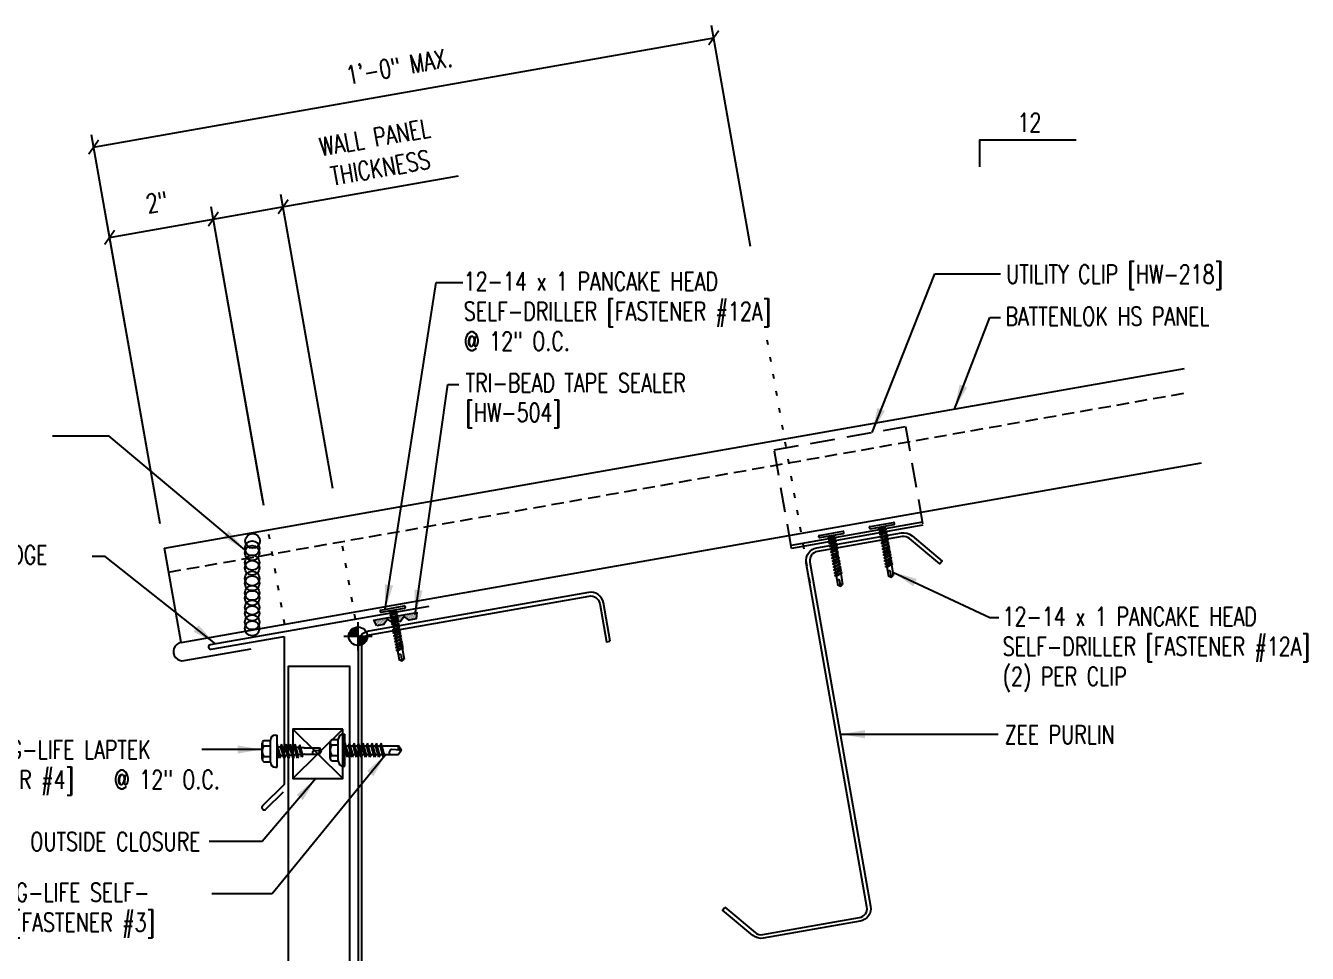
# Model space of a CAD drawing. Header units: inches. Extents: x -1 to 43.5, y 6.7 to 42.1.
# Drawn here: x 17.52 to 43.48, y 18.27 to 37.07 of the extents above; entities that cross this region are included whole.
import ezdxf
from ezdxf.enums import TextEntityAlignment as Align

# ---------------------------------------------------------------- set-up
doc = ezdxf.new("R2010")
doc.units = ezdxf.units.IN
doc.header["$MEASUREMENT"] = 0
for name, pattern in [('DOT', [0.25, 0, -0.25]), ('HIDDEN', [0.375, 0.25, -0.125]), ('HIDDEN2', [0.1875, 0.125, -0.0625])]:
    doc.linetypes.add(name, pattern=pattern)
for name, color, linetype in [('clip', 5, 'Continuous'), ('CLOSURE', 3, 'Continuous'), ('DIM', 2, 'Continuous'), ('FASTENER', 9, 'Continuous'), ('MARK', 1, 'Continuous'), ('PANEL', 11, 'Continuous'), ('SECTION', 11, 'Continuous'), ('STLA', 10, 'Continuous'), ('TAPE', 8, 'Continuous'), ('TEXT', 2, 'Continuous'), ('TRIM', 6, 'Continuous')]:
    doc.layers.add(name, color=color, linetype=linetype)
doc.styles.add('TEXT', font='SIMPLEX', dxfattribs={"width": 0.75, "height": 6})
doc.styles.add('TEXT1', font='ROMANS.shx', dxfattribs={"width": 0.75, "height": 0.375})
doc.dimstyles.new('DETAIL$7', dxfattribs={"dimscale": 4, "dimtxt": 6, "dimasz": 0.125, "dimexe": 0.0625, "dimexo": 0.125, "dimgap": 0.0625, "dimtad": 1, "dimdec": 5, "dimzin": 3, "dimdsep": 46, "dimlunit": 4, "dimtxsty": 'TEXT', "dimblk": 'ARCHTICK', "dimcen": 0.0625, "dimclrd": 7, "dimclre": 7, "dimclrt": 2, "dimadec": 0, "dimazin": 0, "dimtfac": 0.666667, "dimtdec": 5, "dimtmove": 0, "dimatfit": 3, "dimfxl": 0, "dimfrac": 2, "dimtolj": 1, "dimtzin": 3, "dimarcsym": 0})

# ---------------------------------------------------------------- blocks, each defined once
blk = doc.blocks.new('*X4')
at = {"color": 0}
for p, q in [((-0.434, 0.135), (-0.434, 0.135)), ((-0.434, 0.123), (-0.434, 0.123)), ((-0.422, 0.141), (-0.422, 0.141)), ((-0.422, 0.129), (-0.422, 0.129)), ((-0.422, 0.117), (-0.422, 0.117)), ((-0.422, 0.105), (-0.422, 0.105)), ((-0.422, 0.094), (-0.422, 0.094)), ((-0.422, 0.082), (-0.422, 0.082)), ((-0.41, 0.135), (-0.41, 0.135)), ((-0.41, 0.123), (-0.41, 0.123)), ((-0.41, 0.111), (-0.41, 0.111)), ((-0.41, 0.1), (-0.41, 0.1)), ((-0.41, 0.088), (-0.41, 0.088)), ((-0.41, 0.076), (-0.41, 0.076)), ((-0.41, 0.064), (-0.41, 0.064)), ((-0.41, 0.053), (-0.41, 0.053)), ((-0.41, 0.041), (-0.41, 0.041)), ((-0.398, 0.141), (-0.398, 0.141)), ((-0.398, 0.129), (-0.398, 0.129)), ((-0.398, 0.117), (-0.398, 0.117)), ((-0.398, 0.105), (-0.398, 0.105)), ((-0.398, 0.094), (-0.398, 0.094)), ((-0.398, 0.082), (-0.398, 0.082)), ((-0.398, 0.07), (-0.398, 0.07)), ((-0.398, 0.059), (-0.398, 0.059)), ((-0.398, 0.047), (-0.398, 0.047)), ((-0.398, 0.035), (-0.398, 0.035)), ((-0.398, 0.023), (-0.398, 0.023)), ((-0.387, 0.135), (-0.387, 0.135)), ((-0.387, 0.123), (-0.387, 0.123)), ((-0.387, 0.111), (-0.387, 0.111)), ((-0.387, 0.1), (-0.387, 0.1)), ((-0.387, 0.088), (-0.387, 0.088)), ((-0.387, 0.076), (-0.387, 0.076)), ((-0.387, 0.064), (-0.387, 0.064)), ((-0.387, 0.053), (-0.387, 0.053)), ((-0.387, 0.041), (-0.387, 0.041)), ((-0.387, 0.029), (-0.387, 0.029)), ((-0.375, 0.141), (-0.375, 0.141)), ((-0.375, 0.129), (-0.375, 0.129)), ((-0.375, 0.117), (-0.375, 0.117)), ((-0.375, 0.105), (-0.375, 0.105)), ((-0.375, 0.094), (-0.375, 0.094)), ((-0.375, 0.082), (-0.375, 0.082)), ((-0.375, 0.07), (-0.375, 0.07)), ((-0.375, 0.059), (-0.375, 0.059)), ((-0.375, 0.047), (-0.375, 0.047)), ((-0.375, 0.035), (-0.375, 0.035)), ((-0.375, 0.023), (-0.375, 0.023)), ((-0.363, 0.135), (-0.363, 0.135)), ((-0.363, 0.123), (-0.363, 0.123)), ((-0.363, 0.111), (-0.363, 0.111)), ((-0.363, 0.1), (-0.363, 0.1)), ((-0.363, 0.088), (-0.363, 0.088)), ((-0.363, 0.076), (-0.363, 0.076)), ((-0.363, 0.064), (-0.363, 0.064)), ((-0.363, 0.053), (-0.363, 0.053)), ((-0.363, 0.041), (-0.363, 0.041)), ((-0.363, 0.029), (-0.363, 0.029)), ((-0.352, 0.141), (-0.352, 0.141)), ((-0.352, 0.129), (-0.352, 0.129)), ((-0.352, 0.117), (-0.352, 0.117)), ((-0.352, 0.105), (-0.352, 0.105)), ((-0.352, 0.094), (-0.352, 0.094)), ((-0.352, 0.082), (-0.352, 0.082)), ((-0.352, 0.07), (-0.352, 0.07)), ((-0.352, 0.059), (-0.352, 0.059)), ((-0.352, 0.047), (-0.352, 0.047)), ((-0.352, 0.035), (-0.352, 0.035)), ((-0.352, 0.023), (-0.352, 0.023)), ((-0.34, 0.135), (-0.34, 0.135)), ((-0.34, 0.123), (-0.34, 0.123)), ((-0.34, 0.111), (-0.34, 0.111)), ((-0.34, 0.1), (-0.34, 0.1)), ((-0.34, 0.088), (-0.34, 0.088)), ((-0.34, 0.076), (-0.34, 0.076)), ((-0.34, 0.064), (-0.34, 0.064)), ((-0.34, 0.053), (-0.34, 0.053)), ((-0.34, 0.041), (-0.34, 0.041)), ((-0.34, 0.029), (-0.34, 0.029)), ((-0.328, 0.141), (-0.328, 0.141)), ((-0.328, 0.129), (-0.328, 0.129)), ((-0.328, 0.117), (-0.328, 0.117)), ((-0.328, 0.105), (-0.328, 0.105)), ((-0.328, 0.094), (-0.328, 0.094)), ((-0.328, 0.082), (-0.328, 0.082)), ((-0.328, 0.07), (-0.328, 0.07)), ((-0.328, 0.059), (-0.328, 0.059)), ((-0.328, 0.047), (-0.328, 0.047)), ((-0.328, 0.035), (-0.328, 0.035)), ((-0.328, 0.023), (-0.328, 0.023)), ((-0.316, 0.135), (-0.316, 0.135)), ((-0.316, 0.123), (-0.316, 0.123)), ((-0.316, 0.111), (-0.316, 0.111)), ((-0.316, 0.1), (-0.316, 0.1)), ((-0.316, 0.088), (-0.316, 0.088)), ((-0.316, 0.076), (-0.316, 0.076)), ((-0.316, 0.064), (-0.316, 0.064)), ((-0.316, 0.053), (-0.316, 0.053)), ((-0.316, 0.041), (-0.316, 0.041)), ((-0.316, 0.029), (-0.316, 0.029)), ((-0.305, 0.141), (-0.305, 0.141)), ((-0.305, 0.129), (-0.305, 0.129)), ((-0.305, 0.117), (-0.305, 0.117)), ((-0.305, 0.105), (-0.305, 0.105)), ((-0.305, 0.094), (-0.305, 0.094)), ((-0.305, 0.082), (-0.305, 0.082)), ((-0.305, 0.07), (-0.305, 0.07)), ((-0.305, 0.059), (-0.305, 0.059)), ((-0.305, 0.047), (-0.305, 0.047)), ((-0.305, 0.035), (-0.305, 0.035)), ((-0.305, 0.023), (-0.305, 0.023)), ((-0.293, 0.135), (-0.293, 0.135)), ((-0.293, 0.123), (-0.293, 0.123)), ((-0.293, 0.111), (-0.293, 0.111)), ((-0.293, 0.1), (-0.293, 0.1)), ((-0.293, 0.088), (-0.293, 0.088)), ((-0.293, 0.076), (-0.293, 0.076)), ((-0.293, 0.064), (-0.293, 0.064)), ((-0.293, 0.053), (-0.293, 0.053)), ((-0.293, 0.041), (-0.293, 0.041)), ((-0.293, 0.029), (-0.293, 0.029)), ((-0.281, 0.141), (-0.281, 0.141)), ((-0.281, 0.129), (-0.281, 0.129)), ((-0.281, 0.117), (-0.281, 0.117)), ((-0.281, 0.105), (-0.281, 0.105)), ((-0.281, 0.094), (-0.281, 0.094)), ((-0.281, 0.082), (-0.281, 0.082)), ((-0.281, 0.07), (-0.281, 0.07)), ((-0.281, 0.059), (-0.281, 0.059)), ((-0.281, 0.047), (-0.281, 0.047)), ((-0.281, 0.035), (-0.281, 0.035)), ((-0.281, 0.023), (-0.281, 0.023)), ((-0.27, 0.135), (-0.27, 0.135)), ((-0.27, 0.123), (-0.27, 0.123)), ((-0.27, 0.111), (-0.27, 0.111)), ((-0.27, 0.1), (-0.27, 0.1)), ((-0.27, 0.088), (-0.27, 0.088)), ((-0.27, 0.076), (-0.27, 0.076)), ((-0.27, 0.064), (-0.27, 0.064)), ((-0.27, 0.053), (-0.27, 0.053)), ((-0.27, 0.041), (-0.27, 0.041)), ((-0.27, 0.029), (-0.27, 0.029)), ((-0.258, 0.141), (-0.258, 0.141)), ((-0.258, 0.129), (-0.258, 0.129)), ((-0.258, 0.117), (-0.258, 0.117)), ((-0.258, 0.105), (-0.258, 0.105)), ((-0.258, 0.094), (-0.258, 0.094)), ((-0.258, 0.082), (-0.258, 0.082)), ((-0.258, 0.07), (-0.258, 0.07)), ((-0.258, 0.059), (-0.258, 0.059)), ((-0.258, 0.047), (-0.258, 0.047)), ((-0.258, 0.035), (-0.258, 0.035)), ((-0.258, 0.023), (-0.258, 0.023)), ((-0.246, 0.135), (-0.246, 0.135)), ((-0.246, 0.123), (-0.246, 0.123)), ((-0.246, 0.111), (-0.246, 0.111)), ((-0.246, 0.1), (-0.246, 0.1)), ((-0.246, 0.088), (-0.246, 0.088)), ((-0.246, 0.076), (-0.246, 0.076)), ((-0.246, 0.064), (-0.246, 0.064)), ((-0.246, 0.053), (-0.246, 0.053)), ((-0.246, 0.041), (-0.246, 0.041)), ((-0.234, 0.141), (-0.234, 0.141)), ((-0.234, 0.129), (-0.234, 0.129)), ((-0.234, 0.117), (-0.234, 0.117)), ((-0.234, 0.105), (-0.234, 0.105)), ((-0.234, 0.094), (-0.234, 0.094)), ((-0.234, 0.082), (-0.234, 0.082)), ((-0.234, 0.07), (-0.234, 0.07)), ((-0.234, 0.059), (-0.234, 0.059)), ((-0.234, 0.047), (-0.234, 0.047)), ((-0.223, 0.135), (-0.223, 0.135)), ((-0.223, 0.123), (-0.223, 0.123)), ((-0.223, 0.111), (-0.223, 0.111)), ((-0.223, 0.1), (-0.223, 0.1)), ((-0.223, 0.088), (-0.223, 0.088)), ((-0.223, 0.076), (-0.223, 0.076)), ((-0.223, 0.064), (-0.223, 0.064)), ((-0.211, 0.141), (-0.211, 0.141)), ((-0.211, 0.129), (-0.211, 0.129)), ((-0.211, 0.117), (-0.211, 0.117)), ((-0.211, 0.105), (-0.211, 0.105)), ((-0.211, 0.094), (-0.211, 0.094)), ((-0.211, 0.082), (-0.211, 0.082)), ((-0.211, 0.07), (-0.211, 0.07)), ((-0.199, 0.135), (-0.199, 0.135)), ((-0.199, 0.123), (-0.199, 0.123)), ((-0.199, 0.111), (-0.199, 0.111)), ((-0.199, 0.1), (-0.199, 0.1)), ((-0.199, 0.088), (-0.199, 0.088)), ((-0.188, 0.141), (-0.188, 0.141)), ((-0.188, 0.129), (-0.188, 0.129)), ((-0.188, 0.117), (-0.188, 0.117)), ((-0.188, 0.105), (-0.188, 0.105)), ((-0.188, 0.094), (-0.188, 0.094)), ((-0.176, 0.135), (-0.176, 0.135)), ((-0.176, 0.123), (-0.176, 0.123)), ((-0.176, 0.111), (-0.176, 0.111)), ((-0.164, 0.141), (-0.164, 0.141)), ((-0.164, 0.129), (-0.164, 0.129)), ((-0.164, 0.117), (-0.164, 0.117)), ((-0.164, 0.105), (-0.164, 0.105)), ((-0.152, 0.135), (-0.152, 0.135)), ((-0.152, 0.123), (-0.152, 0.123)), ((-0.152, 0.111), (-0.152, 0.111)), ((-0.152, 0.1), (-0.152, 0.1)), ((-0.141, 0.141), (-0.141, 0.141)), ((-0.141, 0.129), (-0.141, 0.129)), ((-0.141, 0.117), (-0.141, 0.117)), ((-0.141, 0.105), (-0.141, 0.105)), ((-0.141, 0.094), (-0.141, 0.094)), ((-0.141, 0.082), (-0.141, 0.082)), ((-0.129, 0.135), (-0.129, 0.135)), ((-0.129, 0.123), (-0.129, 0.123)), ((-0.129, 0.111), (-0.129, 0.111)), ((-0.129, 0.1), (-0.129, 0.1)), ((-0.129, 0.088), (-0.129, 0.088)), ((-0.129, 0.076), (-0.129, 0.076)), ((-0.117, 0.141), (-0.117, 0.141)), ((-0.117, 0.129), (-0.117, 0.129)), ((-0.117, 0.117), (-0.117, 0.117)), ((-0.117, 0.105), (-0.117, 0.105)), ((-0.117, 0.094), (-0.117, 0.094)), ((-0.117, 0.082), (-0.117, 0.082)), ((-0.117, 0.07), (-0.117, 0.07)), ((-0.117, 0.059), (-0.117, 0.059)), ((-0.105, 0.135), (-0.105, 0.135)), ((-0.105, 0.123), (-0.105, 0.123)), ((-0.105, 0.111), (-0.105, 0.111)), ((-0.105, 0.1), (-0.105, 0.1)), ((-0.105, 0.088), (-0.105, 0.088)), ((-0.105, 0.076), (-0.105, 0.076)), ((-0.105, 0.064), (-0.105, 0.064)), ((-0.105, 0.053), (-0.105, 0.053)), ((-0.094, 0.141), (-0.094, 0.141)), ((-0.094, 0.129), (-0.094, 0.129)), ((-0.094, 0.117), (-0.094, 0.117)), ((-0.094, 0.105), (-0.094, 0.105)), ((-0.094, 0.094), (-0.094, 0.094)), ((-0.094, 0.082), (-0.094, 0.082)), ((-0.094, 0.07), (-0.094, 0.07)), ((-0.094, 0.059), (-0.094, 0.059)), ((-0.094, 0.047), (-0.094, 0.047)), ((-0.094, 0.035), (-0.094, 0.035)), ((-0.082, 0.135), (-0.082, 0.135)), ((-0.082, 0.123), (-0.082, 0.123)), ((-0.082, 0.111), (-0.082, 0.111)), ((-0.082, 0.1), (-0.082, 0.1)), ((-0.082, 0.088), (-0.082, 0.088)), ((-0.082, 0.076), (-0.082, 0.076)), ((-0.082, 0.064), (-0.082, 0.064)), ((-0.082, 0.053), (-0.082, 0.053)), ((-0.082, 0.041), (-0.082, 0.041)), ((-0.082, 0.029), (-0.082, 0.029)), ((-0.07, 0.141), (-0.07, 0.141)), ((-0.07, 0.129), (-0.07, 0.129)), ((-0.07, 0.117), (-0.07, 0.117)), ((-0.07, 0.105), (-0.07, 0.105)), ((-0.07, 0.094), (-0.07, 0.094)), ((-0.07, 0.082), (-0.07, 0.082)), ((-0.07, 0.07), (-0.07, 0.07)), ((-0.07, 0.059), (-0.07, 0.059)), ((-0.07, 0.047), (-0.07, 0.047)), ((-0.07, 0.035), (-0.07, 0.035)), ((-0.07, 0.023), (-0.07, 0.023)), ((-0.059, 0.135), (-0.059, 0.135)), ((-0.059, 0.123), (-0.059, 0.123)), ((-0.059, 0.111), (-0.059, 0.111)), ((-0.059, 0.1), (-0.059, 0.1)), ((-0.059, 0.088), (-0.059, 0.088)), ((-0.059, 0.076), (-0.059, 0.076)), ((-0.059, 0.064), (-0.059, 0.064)), ((-0.059, 0.053), (-0.059, 0.053)), ((-0.059, 0.041), (-0.059, 0.041)), ((-0.059, 0.029), (-0.059, 0.029)), ((-0.047, 0.141), (-0.047, 0.141)), ((-0.047, 0.129), (-0.047, 0.129)), ((-0.047, 0.117), (-0.047, 0.117)), ((-0.047, 0.105), (-0.047, 0.105)), ((-0.047, 0.094), (-0.047, 0.094)), ((-0.047, 0.082), (-0.047, 0.082)), ((-0.047, 0.07), (-0.047, 0.07)), ((-0.047, 0.059), (-0.047, 0.059)), ((-0.047, 0.047), (-0.047, 0.047)), ((-0.047, 0.035), (-0.047, 0.035)), ((-0.047, 0.023), (-0.047, 0.023)), ((-0.035, 0.135), (-0.035, 0.135)), ((-0.035, 0.123), (-0.035, 0.123)), ((-0.035, 0.111), (-0.035, 0.111)), ((-0.035, 0.1), (-0.035, 0.1)), ((-0.035, 0.088), (-0.035, 0.088)), ((-0.035, 0.076), (-0.035, 0.076)), ((-0.035, 0.064), (-0.035, 0.064)), ((-0.035, 0.053), (-0.035, 0.053)), ((-0.035, 0.041), (-0.035, 0.041)), ((-0.035, 0.029), (-0.035, 0.029)), ((-0.023, 0.141), (-0.023, 0.141)), ((-0.023, 0.129), (-0.023, 0.129)), ((-0.023, 0.117), (-0.023, 0.117)), ((-0.023, 0.105), (-0.023, 0.105)), ((-0.023, 0.094), (-0.023, 0.094)), ((-0.023, 0.082), (-0.023, 0.082)), ((-0.023, 0.07), (-0.023, 0.07)), ((-0.023, 0.059), (-0.023, 0.059)), ((-0.023, 0.047), (-0.023, 0.047)), ((-0.023, 0.035), (-0.023, 0.035)), ((-0.023, 0.023), (-0.023, 0.023)), ((-0.012, 0.135), (-0.012, 0.135)), ((-0.012, 0.123), (-0.012, 0.123)), ((-0.012, 0.111), (-0.012, 0.111)), ((-0.012, 0.1), (-0.012, 0.1)), ((-0.012, 0.088), (-0.012, 0.088)), ((-0.012, 0.076), (-0.012, 0.076)), ((-0.012, 0.064), (-0.012, 0.064)), ((-0.012, 0.053), (-0.012, 0.053)), ((-0.012, 0.041), (-0.012, 0.041)), ((-0.012, 0.029), (-0.012, 0.029)), ((0, 0.141), (0, 0.141)), ((0, 0.129), (0, 0.129)), ((0, 0.117), (0, 0.117)), ((0, 0.105), (0, 0.105)), ((0, 0.094), (0, 0.094)), ((0, 0.082), (0, 0.082)), ((0, 0.07), (0, 0.07)), ((0, 0.059), (0, 0.059)), ((0, 0.047), (0, 0.047)), ((0, 0.035), (0, 0.035)), ((0, 0.023), (0, 0.023)), ((0.012, 0.135), (0.012, 0.135)), ((0.012, 0.123), (0.012, 0.123)), ((0.012, 0.111), (0.012, 0.111)), ((0.012, 0.1), (0.012, 0.1)), ((0.012, 0.088), (0.012, 0.088)), ((0.012, 0.076), (0.012, 0.076)), ((0.012, 0.064), (0.012, 0.064)), ((0.012, 0.053), (0.012, 0.053)), ((0.012, 0.041), (0.012, 0.041)), ((0.012, 0.029), (0.012, 0.029)), ((0.023, 0.141), (0.023, 0.141)), ((0.023, 0.129), (0.023, 0.129)), ((0.023, 0.117), (0.023, 0.117)), ((0.023, 0.105), (0.023, 0.105)), ((0.023, 0.094), (0.023, 0.094)), ((0.023, 0.082), (0.023, 0.082)), ((0.023, 0.07), (0.023, 0.07)), ((0.023, 0.059), (0.023, 0.059)), ((0.023, 0.047), (0.023, 0.047)), ((0.023, 0.035), (0.023, 0.035)), ((0.023, 0.023), (0.023, 0.023)), ((0.035, 0.135), (0.035, 0.135)), ((0.035, 0.123), (0.035, 0.123)), ((0.035, 0.111), (0.035, 0.111)), ((0.035, 0.1), (0.035, 0.1)), ((0.035, 0.088), (0.035, 0.088)), ((0.035, 0.076), (0.035, 0.076)), ((0.035, 0.064), (0.035, 0.064)), ((0.035, 0.053), (0.035, 0.053)), ((0.035, 0.041), (0.035, 0.041)), ((0.035, 0.029), (0.035, 0.029)), ((0.047, 0.141), (0.047, 0.141)), ((0.047, 0.129), (0.047, 0.129)), ((0.047, 0.117), (0.047, 0.117)), ((0.047, 0.105), (0.047, 0.105)), ((0.047, 0.094), (0.047, 0.094)), ((0.047, 0.082), (0.047, 0.082)), ((0.047, 0.07), (0.047, 0.07)), ((0.047, 0.059), (0.047, 0.059)), ((0.047, 0.047), (0.047, 0.047)), ((0.047, 0.035), (0.047, 0.035)), ((0.047, 0.023), (0.047, 0.023)), ((0.059, 0.135), (0.059, 0.135)), ((0.059, 0.123), (0.059, 0.123)), ((0.059, 0.111), (0.059, 0.111)), ((0.059, 0.1), (0.059, 0.1)), ((0.059, 0.088), (0.059, 0.088)), ((0.059, 0.076), (0.059, 0.076)), ((0.059, 0.064), (0.059, 0.064)), ((0.059, 0.053), (0.059, 0.053)), ((0.059, 0.041), (0.059, 0.041)), ((0.059, 0.029), (0.059, 0.029)), ((0.07, 0.141), (0.07, 0.141)), ((0.07, 0.129), (0.07, 0.129)), ((0.07, 0.117), (0.07, 0.117)), ((0.07, 0.105), (0.07, 0.105)), ((0.07, 0.094), (0.07, 0.094)), ((0.07, 0.082), (0.07, 0.082)), ((0.07, 0.07), (0.07, 0.07)), ((0.07, 0.059), (0.07, 0.059)), ((0.07, 0.047), (0.07, 0.047)), ((0.07, 0.035), (0.07, 0.035)), ((0.07, 0.023), (0.07, 0.023)), ((0.082, 0.135), (0.082, 0.135)), ((0.082, 0.123), (0.082, 0.123)), ((0.082, 0.111), (0.082, 0.111)), ((0.082, 0.1), (0.082, 0.1)), ((0.082, 0.088), (0.082, 0.088)), ((0.082, 0.076), (0.082, 0.076)), ((0.082, 0.064), (0.082, 0.064)), ((0.082, 0.053), (0.082, 0.053)), ((0.082, 0.041), (0.082, 0.041)), ((0.082, 0.029), (0.082, 0.029)), ((0.094, 0.141), (0.094, 0.141)), ((0.094, 0.129), (0.094, 0.129)), ((0.094, 0.117), (0.094, 0.117)), ((0.094, 0.105), (0.094, 0.105)), ((0.094, 0.094), (0.094, 0.094)), ((0.094, 0.082), (0.094, 0.082)), ((0.094, 0.07), (0.094, 0.07)), ((0.094, 0.059), (0.094, 0.059)), ((0.094, 0.047), (0.094, 0.047)), ((0.094, 0.035), (0.094, 0.035)), ((0.105, 0.135), (0.105, 0.135)), ((0.105, 0.123), (0.105, 0.123)), ((0.105, 0.111), (0.105, 0.111)), ((0.105, 0.1), (0.105, 0.1)), ((0.105, 0.088), (0.105, 0.088)), ((0.105, 0.076), (0.105, 0.076)), ((0.105, 0.064), (0.105, 0.064)), ((0.105, 0.053), (0.105, 0.053)), ((0.117, 0.141), (0.117, 0.141)), ((0.117, 0.129), (0.117, 0.129)), ((0.117, 0.117), (0.117, 0.117)), ((0.117, 0.105), (0.117, 0.105)), ((0.117, 0.094), (0.117, 0.094)), ((0.117, 0.082), (0.117, 0.082)), ((0.117, 0.07), (0.117, 0.07)), ((0.117, 0.059), (0.117, 0.059)), ((0.129, 0.135), (0.129, 0.135)), ((0.129, 0.123), (0.129, 0.123)), ((0.129, 0.111), (0.129, 0.111)), ((0.129, 0.1), (0.129, 0.1)), ((0.129, 0.088), (0.129, 0.088)), ((0.129, 0.076), (0.129, 0.076)), ((0.141, 0.141), (0.141, 0.141)), ((0.141, 0.129), (0.141, 0.129)), ((0.141, 0.117), (0.141, 0.117)), ((0.141, 0.105), (0.141, 0.105)), ((0.141, 0.094), (0.141, 0.094)), ((0.141, 0.082), (0.141, 0.082)), ((0.152, 0.135), (0.152, 0.135)), ((0.152, 0.123), (0.152, 0.123)), ((0.152, 0.111), (0.152, 0.111)), ((0.152, 0.1), (0.152, 0.1)), ((0.164, 0.141), (0.164, 0.141)), ((0.164, 0.129), (0.164, 0.129)), ((0.164, 0.117), (0.164, 0.117)), ((0.164, 0.105), (0.164, 0.105)), ((0.176, 0.135), (0.176, 0.135)), ((0.176, 0.123), (0.176, 0.123)), ((0.176, 0.111), (0.176, 0.111)), ((0.188, 0.141), (0.188, 0.141)), ((0.188, 0.129), (0.188, 0.129)), ((0.188, 0.117), (0.188, 0.117)), ((0.188, 0.105), (0.188, 0.105)), ((0.188, 0.094), (0.188, 0.094)), ((0.199, 0.135), (0.199, 0.135)), ((0.199, 0.123), (0.199, 0.123)), ((0.199, 0.111), (0.199, 0.111)), ((0.199, 0.1), (0.199, 0.1)), ((0.199, 0.088), (0.199, 0.088)), ((0.211, 0.141), (0.211, 0.141)), ((0.211, 0.129), (0.211, 0.129)), ((0.211, 0.117), (0.211, 0.117)), ((0.211, 0.105), (0.211, 0.105)), ((0.211, 0.094), (0.211, 0.094)), ((0.211, 0.082), (0.211, 0.082)), ((0.211, 0.07), (0.211, 0.07)), ((0.223, 0.135), (0.223, 0.135)), ((0.223, 0.123), (0.223, 0.123)), ((0.223, 0.111), (0.223, 0.111)), ((0.223, 0.1), (0.223, 0.1)), ((0.223, 0.088), (0.223, 0.088)), ((0.223, 0.076), (0.223, 0.076)), ((0.223, 0.064), (0.223, 0.064)), ((0.234, 0.141), (0.234, 0.141)), ((0.234, 0.129), (0.234, 0.129)), ((0.234, 0.117), (0.234, 0.117)), ((0.234, 0.105), (0.234, 0.105)), ((0.234, 0.094), (0.234, 0.094)), ((0.234, 0.082), (0.234, 0.082)), ((0.234, 0.07), (0.234, 0.07)), ((0.234, 0.059), (0.234, 0.059)), ((0.234, 0.047), (0.234, 0.047)), ((0.246, 0.135), (0.246, 0.135)), ((0.246, 0.123), (0.246, 0.123)), ((0.246, 0.111), (0.246, 0.111)), ((0.246, 0.1), (0.246, 0.1)), ((0.246, 0.088), (0.246, 0.088)), ((0.246, 0.076), (0.246, 0.076)), ((0.246, 0.064), (0.246, 0.064)), ((0.246, 0.053), (0.246, 0.053)), ((0.246, 0.041), (0.246, 0.041)), ((0.258, 0.141), (0.258, 0.141)), ((0.258, 0.129), (0.258, 0.129)), ((0.258, 0.117), (0.258, 0.117)), ((0.258, 0.105), (0.258, 0.105)), ((0.258, 0.094), (0.258, 0.094)), ((0.258, 0.082), (0.258, 0.082)), ((0.258, 0.07), (0.258, 0.07)), ((0.258, 0.059), (0.258, 0.059)), ((0.258, 0.047), (0.258, 0.047)), ((0.258, 0.035), (0.258, 0.035)), ((0.258, 0.023), (0.258, 0.023)), ((0.27, 0.135), (0.27, 0.135)), ((0.27, 0.123), (0.27, 0.123)), ((0.27, 0.111), (0.27, 0.111)), ((0.27, 0.1), (0.27, 0.1)), ((0.27, 0.088), (0.27, 0.088)), ((0.27, 0.076), (0.27, 0.076)), ((0.27, 0.064), (0.27, 0.064)), ((0.27, 0.053), (0.27, 0.053)), ((0.27, 0.041), (0.27, 0.041)), ((0.27, 0.029), (0.27, 0.029)), ((0.281, 0.141), (0.281, 0.141)), ((0.281, 0.129), (0.281, 0.129)), ((0.281, 0.117), (0.281, 0.117)), ((0.281, 0.105), (0.281, 0.105)), ((0.281, 0.094), (0.281, 0.094)), ((0.281, 0.082), (0.281, 0.082)), ((0.281, 0.07), (0.281, 0.07)), ((0.281, 0.059), (0.281, 0.059)), ((0.281, 0.047), (0.281, 0.047)), ((0.281, 0.035), (0.281, 0.035)), ((0.281, 0.023), (0.281, 0.023)), ((0.293, 0.135), (0.293, 0.135)), ((0.293, 0.123), (0.293, 0.123)), ((0.293, 0.111), (0.293, 0.111)), ((0.293, 0.1), (0.293, 0.1)), ((0.293, 0.088), (0.293, 0.088)), ((0.293, 0.076), (0.293, 0.076)), ((0.293, 0.064), (0.293, 0.064)), ((0.293, 0.053), (0.293, 0.053)), ((0.293, 0.041), (0.293, 0.041)), ((0.293, 0.029), (0.293, 0.029)), ((0.305, 0.141), (0.305, 0.141)), ((0.305, 0.129), (0.305, 0.129)), ((0.305, 0.117), (0.305, 0.117)), ((0.305, 0.105), (0.305, 0.105)), ((0.305, 0.094), (0.305, 0.094)), ((0.305, 0.082), (0.305, 0.082)), ((0.305, 0.07), (0.305, 0.07)), ((0.305, 0.059), (0.305, 0.059)), ((0.305, 0.047), (0.305, 0.047)), ((0.305, 0.035), (0.305, 0.035)), ((0.305, 0.023), (0.305, 0.023)), ((0.316, 0.135), (0.316, 0.135)), ((0.316, 0.123), (0.316, 0.123)), ((0.316, 0.111), (0.316, 0.111)), ((0.316, 0.1), (0.316, 0.1)), ((0.316, 0.088), (0.316, 0.088)), ((0.316, 0.076), (0.316, 0.076)), ((0.316, 0.064), (0.316, 0.064)), ((0.316, 0.053), (0.316, 0.053)), ((0.316, 0.041), (0.316, 0.041)), ((0.316, 0.029), (0.316, 0.029)), ((0.328, 0.141), (0.328, 0.141)), ((0.328, 0.129), (0.328, 0.129)), ((0.328, 0.117), (0.328, 0.117)), ((0.328, 0.105), (0.328, 0.105)), ((0.328, 0.094), (0.328, 0.094)), ((0.328, 0.082), (0.328, 0.082)), ((0.328, 0.07), (0.328, 0.07)), ((0.328, 0.059), (0.328, 0.059)), ((0.328, 0.047), (0.328, 0.047)), ((0.328, 0.035), (0.328, 0.035)), ((0.328, 0.023), (0.328, 0.023)), ((0.34, 0.135), (0.34, 0.135)), ((0.34, 0.123), (0.34, 0.123)), ((0.34, 0.111), (0.34, 0.111)), ((0.34, 0.1), (0.34, 0.1)), ((0.34, 0.088), (0.34, 0.088)), ((0.34, 0.076), (0.34, 0.076)), ((0.34, 0.064), (0.34, 0.064)), ((0.34, 0.053), (0.34, 0.053)), ((0.34, 0.041), (0.34, 0.041)), ((0.34, 0.029), (0.34, 0.029)), ((0.352, 0.141), (0.352, 0.141)), ((0.352, 0.129), (0.352, 0.129)), ((0.352, 0.117), (0.352, 0.117)), ((0.352, 0.105), (0.352, 0.105)), ((0.352, 0.094), (0.352, 0.094)), ((0.352, 0.082), (0.352, 0.082)), ((0.352, 0.07), (0.352, 0.07)), ((0.352, 0.059), (0.352, 0.059)), ((0.352, 0.047), (0.352, 0.047)), ((0.352, 0.035), (0.352, 0.035)), ((0.352, 0.023), (0.352, 0.023)), ((0.363, 0.135), (0.363, 0.135)), ((0.363, 0.123), (0.363, 0.123)), ((0.363, 0.111), (0.363, 0.111)), ((0.363, 0.1), (0.363, 0.1)), ((0.363, 0.088), (0.363, 0.088)), ((0.363, 0.076), (0.363, 0.076)), ((0.363, 0.064), (0.363, 0.064)), ((0.363, 0.053), (0.363, 0.053)), ((0.363, 0.041), (0.363, 0.041)), ((0.363, 0.029), (0.363, 0.029)), ((0.375, 0.141), (0.375, 0.141)), ((0.375, 0.129), (0.375, 0.129)), ((0.375, 0.117), (0.375, 0.117)), ((0.375, 0.105), (0.375, 0.105)), ((0.375, 0.094), (0.375, 0.094)), ((0.375, 0.082), (0.375, 0.082)), ((0.375, 0.07), (0.375, 0.07)), ((0.375, 0.059), (0.375, 0.059)), ((0.375, 0.047), (0.375, 0.047)), ((0.375, 0.035), (0.375, 0.035)), ((0.375, 0.023), (0.375, 0.023)), ((0.387, 0.135), (0.387, 0.135)), ((0.387, 0.123), (0.387, 0.123)), ((0.387, 0.111), (0.387, 0.111)), ((0.387, 0.1), (0.387, 0.1)), ((0.387, 0.088), (0.387, 0.088)), ((0.387, 0.076), (0.387, 0.076)), ((0.387, 0.064), (0.387, 0.064)), ((0.387, 0.053), (0.387, 0.053)), ((0.387, 0.041), (0.387, 0.041)), ((0.387, 0.029), (0.387, 0.029)), ((0.398, 0.141), (0.398, 0.141)), ((0.398, 0.129), (0.398, 0.129)), ((0.398, 0.117), (0.398, 0.117)), ((0.398, 0.105), (0.398, 0.105)), ((0.398, 0.094), (0.398, 0.094)), ((0.398, 0.082), (0.398, 0.082)), ((0.398, 0.07), (0.398, 0.07)), ((0.398, 0.059), (0.398, 0.059)), ((0.398, 0.047), (0.398, 0.047)), ((0.398, 0.035), (0.398, 0.035)), ((0.398, 0.023), (0.398, 0.023)), ((0.41, 0.135), (0.41, 0.135)), ((0.41, 0.123), (0.41, 0.123)), ((0.41, 0.111), (0.41, 0.111)), ((0.41, 0.1), (0.41, 0.1)), ((0.41, 0.088), (0.41, 0.088)), ((0.41, 0.076), (0.41, 0.076)), ((0.41, 0.064), (0.41, 0.064)), ((0.41, 0.053), (0.41, 0.053)), ((0.41, 0.041), (0.41, 0.041)), ((0.422, 0.141), (0.422, 0.141)), ((0.422, 0.129), (0.422, 0.129)), ((0.422, 0.117), (0.422, 0.117)), ((0.422, 0.105), (0.422, 0.105)), ((0.422, 0.094), (0.422, 0.094)), ((0.422, 0.082), (0.422, 0.082)), ((0.434, 0.135), (0.434, 0.135)), ((0.434, 0.123), (0.434, 0.123))]:
    blk.add_line(p, q, dxfattribs=at)
blk = doc.blocks.new('TRIBEAD')
at = {"layer": 'TAPE', "color": 9}
blk.add_lwpolyline([(-0.403, 0.018), (-0.442, 0.141), (0.442, 0.141), (0.403, 0.018), (0.26, 0.018), (0.17, 0.109), (0.079, 0.018), (0, 0.018), (-0.079, 0.018), (-0.17, 0.109), (-0.26, 0.018)], close=True, dxfattribs=at)
at = {"layer": 'TAPE', "color": 251}
blk.add_blockref('*X4', (0, 0), dxfattribs=at)
blk = doc.blocks.new('wp')
at = {"layer": 'SECTION'}
for p, q in [((0, -0.0958), (0, 0.0958)), ((-0.0958, 0), (0.0958, 0))]:
    blk.add_line(p, q, dxfattribs=at)
at = {"layer": 'SECTION', "const_width": 0.0625}
for points in [[(0, 0.0312, 0.414214), (-0.0312, 0, 1)], [(0, -0.0312, 0.414214), (0.0312, 0, 1)]]:
    blk.add_lwpolyline(points, format="xyb", dxfattribs=at)
at = {"layer": 'SECTION'}
blk.add_circle((0, 0), 0.0625, dxfattribs=at)
blk = doc.blocks.new('slopl1')
at = {"layer": 'MARK', "color": 6}
blk.add_lwpolyline([(0, 0), (0, 0.1368), (0.4871, 0.1368)], dxfattribs=at)
at = {"layer": 'MARK', "color": 2, "style": 'TEXT1', "width": 0.75}
blk.add_text('12', height=0.09375, dxfattribs=at).set_placement((0.1909, 0.1779))
blk.add_attdef('SLOPL1', text='', height=0.0938, dxfattribs=at).set_placement((-0.0549, 0.0243), align=Align.RIGHT)
blk = doc.blocks.new('dsc-HW-504')
at = {"layer": 'TEXT', "style": 'TEXT1', "width": 0.75}
for s, p in [('TRI-BEAD TAPE SEALER', (0, 0)), ('[HW-504]', (0, -0.6))]:
    blk.add_text(s, height=0.375, dxfattribs=at).set_placement(p)
at = {"layer": 'TEXT', "style": 'TEXT1', "flags": 1}
for tag, p in [('COLOR', (0, -1.2)), ('CALC', (0, -1.2)), ('OPT1', (0, -1.2)), ('OPT2', (0, -1.2)), ('OPT3', (0, -1.2)), ('GAGE', (0, -1.2)), ('SHPLN', (0, -1.2)), ('PART', (0, -1.2)), ('DESCRIPTION', (0, -1.2)), ('MULTIPLE', (0, -1.2)), ('SPARE1', (0, -1.8)), ('SPARE2', (0, -1.8)), ('SPARE3', (0, -1.8)), ('SPARE4', (0, -1.8)), ('SPARE5', (0, -1.8)), ('SPARE6', (0, -1.8)), ('SPARE7', (0, -1.8)), ('SPARE8', (0, -1.8)), ('SPARE9', (0, -1.8)), ('SPARE10', (0, -1.8))]:
    blk.add_attdef(tag, p, '', height=0.375, dxfattribs=at)
blk = doc.blocks.new('fz2')
at = {"layer": 'FASTENER'}
for p, q in [((-0.215, 0.305), (-0.215, 0.171)), ((-0.161, 0.337), (0.161, 0.337)), ((-0.107, 0.305), (-0.107, 0.171)), ((0.107, 0.305), (0.107, 0.171)), ((0.215, 0.305), (0.215, 0.171)), ((-0.324, 0.071), (-0.324, 0.037)), ((-0.324, 0.037), (0.324, 0.037)), ((-0.224, 0.171), (0.215, 0.171)), ((-0.139, -0.016), (0.046, 0.037)), ((-0.104, -0.036), (0.139, 0.033)), ((-0.086, 0.037), (0.086, 0.037)), ((-0.086, 0.037), (-0.086, -0.001)), ((0.086, 0.037), (0.133, 0.037)), ((0.086, 0.018), (0.086, -0.042)), ((0.139, 0.033), (0.133, 0.037)), ((0.324, 0.071), (0.324, 0.037)), ((-0.104, -0.036), (-0.139, -0.016)), ((-0.139, -0.107), (0.104, -0.038)), ((-0.104, -0.127), (-0.139, -0.107)), ((-0.139, -0.198), (0.104, -0.128)), ((-0.104, -0.218), (-0.139, -0.198)), ((-0.139, -0.289), (0.104, -0.219)), ((-0.104, -0.127), (0.139, -0.058)), ((-0.104, -0.218), (0.139, -0.149)), ((-0.104, -0.309), (0.139, -0.239)), ((-0.086, -0.031), (-0.086, -0.092)), ((-0.086, -0.122), (-0.086, -0.183)), ((-0.086, -0.213), (-0.086, -0.274)), ((0.086, -0.073), (0.086, -0.133)), ((0.086, -0.164), (0.086, -0.224)), ((0.086, -0.255), (0.086, -0.315)), ((0.139, -0.058), (0.104, -0.038)), ((0.139, -0.149), (0.104, -0.128)), ((0.139, -0.239), (0.104, -0.219)), ((-0.104, -0.309), (-0.139, -0.289)), ((-0.139, -0.38), (0.104, -0.31)), ((-0.104, -0.4), (-0.139, -0.38)), ((-0.139, -0.47), (0.104, -0.401)), ((-0.104, -0.491), (-0.139, -0.47)), ((-0.139, -0.561), (0.104, -0.492)), ((-0.104, -0.4), (0.139, -0.33)), ((-0.104, -0.491), (0.139, -0.421)), ((-0.104, -0.581), (0.139, -0.512)), ((-0.086, -0.304), (-0.086, -0.364)), ((-0.086, -0.395), (-0.086, -0.455)), ((-0.086, -0.486), (-0.086, -0.546)), ((0.086, -0.345), (0.086, -0.406)), ((0.086, -0.436), (0.086, -0.497)), ((0.139, -0.33), (0.104, -0.31)), ((0.139, -0.421), (0.104, -0.401)), ((0.139, -0.512), (0.104, -0.492)), ((-0.104, -0.581), (-0.139, -0.561)), ((-0.139, -0.652), (0.104, -0.583)), ((-0.104, -0.672), (-0.139, -0.652)), ((-0.139, -0.743), (0.104, -0.674)), ((-0.104, -0.763), (-0.139, -0.743)), ((-0.104, -0.672), (0.139, -0.603)), ((-0.104, -0.763), (0.139, -0.694)), ((-0.086, -0.577), (-0.086, -0.637)), ((-0.086, -0.667), (-0.086, -0.728)), ((-0.086, -0.758), (-0.086, -1.05)), ((0.086, -0.527), (0.086, -0.588)), ((0.086, -0.618), (0.086, -0.679)), ((0.086, -0.709), (0.086, -1.05)), ((0.139, -0.603), (0.104, -0.583)), ((0.139, -0.694), (0.104, -0.674)), ((-0.002, -1.095), (0.014, -0.909)), ((0, -1.111), (-0.086, -1.05)), ((0, -1.111), (0.086, -1.05))]:
    blk.add_line(p, q, dxfattribs=at)
for centre, radius, start, end in [((-0.161, 0.274), 0.0628, 29.8754, 150.1246), ((0, 0.141), 0.196, 56.9974, 123.0026), ((0.161, 0.274), 0.0628, 29.8754, 150.1246), ((-0.224, 0.071), 0.1, 90, 180), ((0.224, 0.071), 0.1, 0, 90), ((-0.046, -0.921), 0.0615, 11.1445, 130.906), ((0.054, -1.097), 0.0563, 55.4585, 194.8454)]:
    blk.add_arc(centre, radius, start, end, dxfattribs=at)
blk = doc.blocks.new('FD-F3')
at = {"layer": 'TEXT', "style": 'TEXT1', "width": 0.75}
for s, p in [('12-14 x 1 1/4 LONG-LIFE SELF-', (0.0047, -0.0408)), ('DRILLER W/WASHER [FASTENER #3]', (0.0047, -0.1926))]:
    blk.add_text(s, height=0.09375, dxfattribs=at).set_placement(p)
blk.add_attdef('(QUANTITY)', (0.0047, -0.3444), '', height=0.0938, dxfattribs=at)
blk = doc.blocks.new('fz5')
at = {"layer": 'FASTENER'}
for p, q in [((-0.217, 0.305), (-0.217, 0.171)), ((-0.163, 0.337), (0.159, 0.337)), ((-0.108, 0.305), (-0.108, 0.171)), ((0.105, 0.305), (0.105, 0.171)), ((0.214, 0.305), (0.214, 0.171)), ((-0.326, 0.071), (-0.326, 0.037)), ((-0.326, 0.037), (0.322, 0.037)), ((-0.226, 0.171), (0.214, 0.171)), ((-0.141, -0.014), (0.037, 0.037)), ((-0.105, -0.034), (0.137, 0.035)), ((-0.088, 0.037), (-0.088, 0.001)), ((-0.088, 0.037), (0.085, 0.037)), ((0.085, 0.037), (0.134, 0.037)), ((0.085, 0.02), (0.085, -0.041)), ((0.137, 0.035), (0.134, 0.037)), ((0.322, 0.071), (0.322, 0.037)), ((-0.105, -0.034), (-0.141, -0.014)), ((-0.141, -0.105), (0.102, -0.036)), ((-0.105, -0.125), (-0.141, -0.105)), ((-0.141, -0.196), (0.102, -0.127)), ((-0.105, -0.216), (-0.141, -0.196)), ((-0.141, -0.287), (0.102, -0.217)), ((-0.105, -0.125), (0.137, -0.056)), ((-0.105, -0.216), (0.137, -0.147)), ((-0.105, -0.307), (0.137, -0.238)), ((-0.088, -0.029), (-0.088, -0.09)), ((-0.088, -0.12), (-0.088, -0.181)), ((-0.084, -0.27), (-0.088, -0.211)), ((0.077, -0.315), (0.082, -0.253)), ((0.084, -0.223), (0.085, -0.211)), ((0.085, -0.071), (0.085, -0.131)), ((0.085, -0.162), (0.085, -0.211)), ((0.137, -0.056), (0.102, -0.036)), ((0.137, -0.147), (0.102, -0.127)), ((0.137, -0.238), (0.102, -0.217)), ((-0.105, -0.307), (-0.141, -0.287)), ((-0.141, -0.378), (0.102, -0.308)), ((-0.105, -0.398), (-0.141, -0.378)), ((-0.122, -0.463), (0.089, -0.403)), ((-0.086, -0.483), (-0.122, -0.463)), ((-0.105, -0.398), (0.137, -0.328)), ((-0.086, -0.483), (0.124, -0.423)), ((-0.078, -0.36), (-0.082, -0.3)), ((-0.071, -0.449), (-0.075, -0.389)), ((-0.066, -0.516), (-0.069, -0.478)), ((-0.066, -0.516), (-0.066, -0.82)), ((0.063, -0.515), (0.068, -0.439)), ((0.063, -0.516), (0.063, -0.82)), ((0.071, -0.408), (0.075, -0.346)), ((0.124, -0.423), (0.089, -0.403)), ((0.137, -0.328), (0.102, -0.308)), ((-0.003, -0.854), (0.009, -0.714)), ((-0.002, -0.866), (-0.066, -0.82)), ((-0.002, -0.866), (0.063, -0.82))]:
    blk.add_line(p, q, dxfattribs=at)
for centre, radius, start, end in [((-0.163, 0.274), 0.0628, 29.8754, 150.1246), ((-0.002, 0.141), 0.196, 56.9974, 123.0026), ((0.159, 0.274), 0.0628, 29.8754, 150.1246), ((-0.226, 0.071), 0.1, 90, 180), ((0.222, 0.071), 0.1, 0, 90), ((0.073, -0.516), 0.01, 175.9484, 180), ((-0.036, -0.723), 0.0461, 11.1445, 130.906), ((0.039, -0.855), 0.0422, 55.4585, 194.8454)]:
    blk.add_arc(centre, radius, start, end, dxfattribs=at)
blk = doc.blocks.new('FD-F4')
at = {"layer": 'TEXT', "style": 'TEXT1', "width": 0.75}
for s, p in [('1/4-14 x 7/8 LONG-LIFE LAPTEK', (0.0047, -0.0408)), ('W/WASHER [FASTENER #4]', (0.0047, -0.1926))]:
    blk.add_text(s, height=0.09375, dxfattribs=at).set_placement(p)
blk.add_attdef('(QUANTITY)', (1.4847, -0.1926), '', height=0.0938, dxfattribs=at)
blk = doc.blocks.new('_ArchTick')
at = {"color": 0, "linetype": 'ByBlock', "const_width": 0.15}
blk.add_lwpolyline([(-0.5, -0.5), (0.5, 0.5)], dxfattribs=at)
blk = doc.blocks.new('sd3')
at = {"layer": 'FASTENER'}
for p, q in [((-0.24, 0.082), (0.24, 0.082)), ((-0.24, 0.037), (0.24, 0.037)), ((-0.078, 0.008), (0.023, 0.037)), ((-0.058, -0.003), (-0.078, 0.008)), ((-0.058, -0.003), (0.08, 0.036)), ((-0.048, 0.037), (-0.048, 0.017)), ((0.05, 0.027), (0.05, -0.016)), ((-0.078, -0.052), (0.06, -0.013)), ((-0.058, -0.064), (-0.078, -0.052)), ((-0.078, -0.112), (0.06, -0.073)), ((-0.058, -0.124), (-0.078, -0.112)), ((-0.078, -0.172), (0.06, -0.133)), ((-0.058, -0.184), (-0.078, -0.172)), ((-0.078, -0.232), (0.06, -0.193)), ((-0.058, -0.244), (-0.078, -0.232)), ((-0.078, -0.292), (0.06, -0.253)), ((-0.058, -0.064), (0.08, -0.024)), ((-0.058, -0.124), (0.08, -0.084)), ((-0.058, -0.184), (0.08, -0.144)), ((-0.058, -0.244), (0.08, -0.204)), ((-0.048, -0.001), (-0.048, -0.044)), ((-0.048, -0.061), (-0.048, -0.104)), ((-0.048, -0.121), (-0.048, -0.164)), ((-0.048, -0.181), (-0.048, -0.224)), ((-0.048, -0.241), (-0.048, -0.284)), ((0.05, -0.033), (0.05, -0.076)), ((0.05, -0.093), (0.05, -0.136)), ((0.05, -0.153), (0.05, -0.196)), ((0.05, -0.213), (0.05, -0.256)), ((0.08, -0.024), (0.06, -0.013)), ((0.08, -0.084), (0.06, -0.073)), ((0.08, -0.144), (0.06, -0.133)), ((0.08, -0.204), (0.06, -0.193)), ((0.08, -0.264), (0.06, -0.253)), ((-0.058, -0.304), (-0.078, -0.292)), ((-0.078, -0.353), (0.06, -0.313)), ((-0.058, -0.364), (-0.078, -0.353)), ((-0.078, -0.413), (0.06, -0.373)), ((-0.058, -0.424), (-0.078, -0.413)), ((-0.078, -0.473), (0.06, -0.433)), ((-0.058, -0.484), (-0.078, -0.473)), ((-0.078, -0.533), (0.06, -0.493)), ((-0.058, -0.304), (0.08, -0.264)), ((-0.058, -0.364), (0.08, -0.325)), ((-0.058, -0.424), (0.08, -0.385)), ((-0.058, -0.484), (0.08, -0.445)), ((-0.058, -0.544), (0.08, -0.505)), ((-0.048, -0.301), (-0.048, -0.344)), ((-0.048, -0.361), (-0.048, -0.404)), ((-0.048, -0.421), (-0.048, -0.464)), ((-0.048, -0.481), (-0.048, -0.524)), ((0.05, -0.273), (0.05, -0.316)), ((0.05, -0.333), (0.05, -0.376)), ((0.05, -0.393), (0.05, -0.436)), ((0.05, -0.453), (0.05, -0.496)), ((0.05, -0.513), (0.05, -0.556)), ((0.08, -0.325), (0.06, -0.313)), ((0.08, -0.385), (0.06, -0.373)), ((0.08, -0.445), (0.06, -0.433)), ((0.08, -0.505), (0.06, -0.493)), ((-0.058, -0.544), (-0.078, -0.533)), ((-0.078, -0.593), (0.06, -0.553)), ((-0.058, -0.604), (-0.078, -0.593)), ((-0.078, -0.653), (0.06, -0.614)), ((-0.058, -0.664), (-0.078, -0.653)), ((-0.078, -0.713), (0.06, -0.674)), ((-0.058, -0.724), (-0.078, -0.713)), ((-0.078, -0.773), (0.06, -0.734)), ((-0.058, -0.785), (-0.078, -0.773)), ((-0.058, -0.604), (0.08, -0.565)), ((-0.058, -0.664), (0.08, -0.625)), ((-0.058, -0.724), (0.08, -0.685)), ((-0.058, -0.785), (0.08, -0.745)), ((-0.048, -0.541), (-0.048, -0.584)), ((-0.048, -0.601), (-0.048, -0.644)), ((-0.048, -0.662), (-0.048, -0.704)), ((-0.048, -0.722), (-0.048, -0.765)), ((0.05, -0.573), (0.05, -0.616)), ((0.05, -0.634), (0.05, -0.676)), ((0.05, -0.694), (0.05, -0.737)), ((0.05, -0.754), (0.05, -0.977)), ((0.08, -0.565), (0.06, -0.553)), ((0.08, -0.625), (0.06, -0.614)), ((0.08, -0.685), (0.06, -0.674)), ((0.08, -0.745), (0.06, -0.734)), ((-0.048, -0.782), (-0.048, -0.977)), ((0.001, -1.011), (-0.048, -0.977)), ((0, -1.003), (0.009, -0.896)), ((0.001, -1.011), (0.05, -0.977))]:
    blk.add_line(p, q, dxfattribs=at)
for centre, radius, start, end in [((-0.238, 0.06), 0.0227, 94.6639, 265.3361), ((0.238, 0.06), 0.0227, 274.6639, 85.3361), ((-0.025, -0.903), 0.0349, 11.1445, 130.906), ((0.032, -1.003), 0.032, 55.4585, 194.8454)]:
    blk.add_arc(centre, radius, start, end, dxfattribs=at)
blk = doc.blocks.new('FD-F12A')
at = {"layer": 'TEXT', "style": 'TEXT1', "width": 0.75}
for s, p in [('12-14 x 1 PANCAKE HEAD', (0.0047, -0.0408)), ('SELF-DRILLER [FASTENER #12A]', (0.0047, -0.1926))]:
    blk.add_text(s, height=0.09375, dxfattribs=at).set_placement(p)
blk.add_attdef('(QUANTITY)', (0.0047, -0.3444), '', height=0.0938, dxfattribs=at)
blk = doc.blocks.new('dsc-T-5151')
at = {"layer": 'TEXT', "style": 'TEXT1', "width": 0.75}
for s, p in [('EAVE TRIM W/DRIP EDGE', (0, 0)), ('[T-5151]', (0, -0.6))]:
    blk.add_text(s, height=0.375, dxfattribs=at).set_placement(p)
at = {"layer": 'TEXT', "style": 'TEXT1', "flags": 1}
for tag, p in [('COLOR', (0, -1.2)), ('CALC', (0, -1.2)), ('OPT1', (0, -1.2)), ('OPT2', (0, -1.2)), ('OPT3', (0, -1.2)), ('GAGE', (0, -1.2)), ('SHPLN', (0, -1.2)), ('PART', (0, -1.2)), ('DESCRIPTION', (0, -1.2)), ('MULTIPLE', (0, -1.2)), ('SPARE1', (0, -1.8)), ('SPARE2', (0, -1.8)), ('SPARE3', (0, -1.8)), ('SPARE4', (0, -1.8)), ('SPARE5', (0, -1.8)), ('SPARE6', (0, -1.8)), ('SPARE7', (0, -1.8)), ('SPARE8', (0, -1.8)), ('SPARE9', (0, -1.8)), ('SPARE10', (0, -1.8))]:
    blk.add_attdef(tag, p, '', height=0.375, dxfattribs=at)
blk = doc.blocks.new('A$C5BA1300C')
at = {"layer": 'TRIM'}
for p, q in [((-2.13, 0.183), (2.301, 0.964)), ((-2.114, 0.09), (-0.637, 0.351)), ((-0.637, 0.351), (-0.637, -2.649)), ((-0.637, -2.649), (-1.079, -3.091)), ((-0.659, -2.804), (-1.012, -3.158))]:
    blk.add_line(p, q, dxfattribs=at)
for centre, radius, start, end in [((-2.12, 0.137), 0.0469, 103.0478, 276.9522), ((-1.041, -3.12), 0.0474, 143.1229, 306.8771)]:
    blk.add_arc(centre, radius, start, end, dxfattribs=at)

msp = doc.modelspace()

# ---------------------------------------------------------------- linework, layer by layer
at = {"color": 7}
for p, q in [((32.19877, 32.59515), (31.40948, 37.07142)), ((18.89569, 34.61105), (31.45289, 36.82522)), ((20.24225, 26.97433), (18.85228, 34.85725)), ((22.34279, 27.34471), (21.27539, 33.39823)), ((20.24225, 26.97433), (19.17485, 33.02785)), ((19.21826, 32.78165), (21.3188, 33.15203))]:
    msp.add_line(p, q, dxfattribs=at)
at = {"layer": 'clip', "linetype": 'HIDDEN', "ltscale": 2}
for p, q in [((32.67772, 28.47642), (35.33619, 28.94816)), ((35.33619, 28.94816), (35.69058, 26.94865)), ((33.03211, 26.47691), (32.67772, 28.47642))]:
    msp.add_line(p, q, dxfattribs=at)
at = {"layer": 'clip'}
for p, q in [((35.67967, 27.01019), (33.0212, 26.53845)), ((35.69059, 26.94865), (33.03212, 26.47691))]:
    msp.add_line(p, q, dxfattribs=at)
at = {"layer": 'CLOSURE'}
for p, q in [((22.93187, 21.81358), (23.94067, 22.81358)), ((22.93187, 22.81358), (23.94067, 21.81358))]:
    msp.add_line(p, q, dxfattribs=at)
msp.add_lwpolyline([(23.94067, 22.81358), (22.93187, 22.81358), (22.93187, 21.81358), (23.94067, 21.81358)], close=True, dxfattribs=at)
at = {"layer": 'DIM', "color": 7, "linetype": 'Continuous'}
for p, q in [((22.56591, 33.37193), (26.28133, 34.02706)), ((23.73947, 27.69441), (22.68976, 33.64762)), ((22.3251, 27.44502), (21.27539, 33.39823)), ((22.3251, 27.44502), (21.27539, 33.39823)), ((21.3188, 33.15203), (22.56591, 33.37193))]:
    msp.add_line(p, q, dxfattribs=at)
at = {"layer": 'DIM', "linetype": 'DOT'}
for p, q in [((32.53172, 30.70688), (33.43394, 25.59015)), ((22.76691, 24.93942), (22.41193, 26.95261)), ((24.2582, 24.69978), (23.90476, 26.70424))]:
    msp.add_line(p, q, dxfattribs=at)
at = {"layer": 'PANEL'}
for p, q in [((20.32907, 26.48192), (40.98753, 30.12457)), ((20.66595, 24.5714), (41.32928, 28.2149)), ((20.66595, 24.5714), (20.32907, 26.48192)), ((20.73039, 24.20593), (22.0822, 24.44429))]:
    msp.add_line(p, q, dxfattribs=at)
at = {"layer": 'PANEL', "color": 8, "linetype": 'HIDDEN2', "ltscale": 2}
msp.add_line((20.41439, 25.99809), (41.07284, 29.64073), dxfattribs=at)
at = {"layer": 'PANEL'}
msp.add_lwpolyline([(24.08488, 10.20593), (24.08488, 24.08413), (22.83488, 24.08413), (22.83488, 10.20593)], dxfattribs=at)
msp.add_arc((20.69506, 24.38811), 0.18558, 99.022426, 280.977574, dxfattribs=at)
at = {"layer": 'STLA'}
for points in [[(31.68116, 19.20775), (32.29226, 18.69498, 0.22169466), (32.44534, 18.65396), (34.40563, 18.99961, 0.41421356), (34.55773, 19.21682), (33.90866, 22.89784), (33.32859, 26.18762, -0.41421356), (33.54127, 26.49136), (35.25536, 26.79361, -0.22169466), (35.46943, 26.73625), (36.08053, 26.22347), (36.03252, 26.16625), (35.42142, 26.67902, 0.22169466), (35.26834, 26.72004), (33.55424, 26.4178, 0.41421356), (33.40215, 26.20059), (33.98223, 22.91081), (34.63129, 19.22979, -0.41421356), (34.4186, 18.92605), (32.45831, 18.58039, -0.22169466), (32.24424, 18.63775), (31.63314, 19.15053)], [(29.35604, 24.59907), (29.21924, 25.3749, 0.41421356), (28.91549, 25.58759), (24.46634, 24.80308, 0.36397023), (24.24967, 24.54487), (24.24967, 17.02708, 0.41421356), (24.51187, 16.76488), (28.98747, 16.76488, 0.41421356), (29.24967, 17.02708), (29.24967, 17.81488), (29.17497, 17.81488), (29.17497, 17.02708, -0.41421356), (28.98747, 16.83958), (24.51187, 16.83958, -0.41421356), (24.32437, 17.02708), (24.32437, 24.54487, -0.36397023), (24.47931, 24.72952), (28.92847, 25.51402, -0.41421356), (29.14568, 25.36193), (29.28248, 24.5861)]]:
    msp.add_lwpolyline(points, format="xyb", close=True, dxfattribs=at)
at = {"layer": 'TAPE'}
for centre in [(22.1141, 26.63047), (22.10588, 26.48255), (22.10588, 26.3862), (22.10588, 26.19055), (22.10588, 26.08518), (22.10588, 25.86866), (22.10588, 25.77232), (22.10588, 25.57667), (22.10588, 25.47129), (22.10588, 25.28166), (22.10588, 25.16425), (22.10588, 24.98365), (22.10588, 24.86022)]:
    msp.add_circle(centre, 0.14987, dxfattribs=at)

# ---------------------------------------------------------------- block references
at = {"color": 7, "xscale": 0.25, "yscale": 0.25, "zscale": 0.25}
for p, rotation in [((31.45289, 36.82522), 9.999999999999849), ((18.89569, 34.61105), 189.9999999999998), ((21.3188, 33.15203), 10.00000000000005), ((19.21826, 32.78165), 190.0000000000001)]:
    msp.add_blockref('_ArchTick', p, dxfattribs=dict(at, rotation=rotation))
msp.add_blockref('A$C5BA1300C', (23.38978, 24.34552))
at = {"layer": 'DIM', "color": 7, "linetype": 'Continuous', "xscale": 0.25, "yscale": 0.25, "zscale": 0.25}
for p, rotation in [((22.73317, 33.40142), 9.999999999998309), ((21.3188, 33.15203), 189.9999999999984)]:
    msp.add_blockref('_ArchTick', p, dxfattribs=dict(at, rotation=rotation))
at = {"layer": 'FASTENER'}
for name, p, rotation in [('sd3', (34.87178, 26.8837), 10.00000000000001), ('sd3', (33.84485, 26.70262), 10.00000000000001), ('sd3', (24.96297, 25.18941), 9.999999999999977), ('fz5', (22.6467, 22.37243), 90), ('fz2', (24.02149, 22.3903), 90)]:
    msp.add_blockref(name, p, dxfattribs=dict(at, rotation=rotation))
at = {"layer": 'MARK', "xscale": 4, "yscale": 4, "zscale": 4}
msp.add_blockref('slopl1', (36.84365, 34.20979), dxfattribs=at)
at = {"layer": 'TAPE', "rotation": 9.999999999999977}
msp.add_blockref('TRIBEAD', (25.03272, 24.96478), dxfattribs=at)
at = {"layer": 'TEXT', "xscale": 4, "yscale": 4, "zscale": 4}
for name, p, values in [('FD-F12A', (26.37234, 31.86644), {'(QUANTITY)': '@ 12" O.C.'}), ('FD-F12A', (37.28642, 25.07591), {'(QUANTITY)': '(2) PER CLIP'}), ('FD-F4', (13.36464, 22.37729), {'(QUANTITY)': '@ 12" O.C.'})]:
    msp.add_blockref(name, p, dxfattribs=at).add_auto_attribs(values)
at = {"layer": 'TEXT'}
for name, p in [('dsc-HW-504', (26.42688, 29.64601)), ('dsc-T-5151', (13.28417, 26.15973))]:
    msp.add_blockref(name, p, dxfattribs=at)
for name, p, xscale, yscale, zscale in [('wp', (24.24967, 24.69978), 3, 3, 3), ('FD-F3', (13.31659, 19.48469), 4, 4, 4)]:
    msp.add_blockref(name, p, dxfattribs=dict(at, xscale=xscale, yscale=yscale, zscale=zscale))

# ---------------------------------------------------------------- texts
at = {"color": 2, "char_height": 0.375, "attachment_point": 5, "rotation": 10, "style": 'TEXT1'}
for s, insert in [('\\A1;1\'-0" MAX.', (25.08126, 36.24571)), ('\\A1;2"', (20.17551, 33.49441))]:
    msp.add_mtext(s, dxfattribs=dict(at, insert=insert))
at = {"layer": 'DIM', "color": 2, "linetype": 'Continuous', "insert": (24.64531, 34.50015), "char_height": 0.375, "attachment_point": 5, "rotation": 10, "style": 'TEXT1'}
msp.add_mtext('\\A1;WALL PANEL\\PTHICKNESS', dxfattribs=at)
at = {"layer": 'TEXT', "style": 'TEXT1', "width": 0.75}
for s, p in [('UTILITY CLIP [HW-218]', (37.37673, 31.84914)), ('BATTENLOK HS PANEL', (37.36155, 30.99294)), ('ZEE PURLIN', (37.34389, 22.51809))]:
    msp.add_text(s, height=0.375, dxfattribs=at).set_placement(p)
msp.add_text('OUTSIDE CLOSURE', height=0.375, dxfattribs=at).set_placement((21.05929, 20.34996), align=Align.RIGHT)

# ---------------------------------------------------------------- leaders
for points in [[(34.66011, 28.82819), (35.93325, 32.03983), (37.25853, 32.03983)], [(24.80118, 25.24434), (25.83166, 31.86602), (26.37234, 31.86602)], [(36.32983, 29.30329), (37.04583, 31.15684), (37.25853, 31.15684)], [(25.40679, 25.13783), (26.06778, 29.80123), (26.28914, 29.80123)], [(21.95957, 26.4501), (19.21281, 28.75301), (18.0649, 28.75301)], [(21.36282, 24.54629), (19.13, 26.31712), (18.86519, 26.31712)], [(35.07816, 25.99955), (37.04463, 25.077), (37.22461, 25.077)], [(34.01691, 22.7141), (36.8267, 22.7141), (37.21387, 22.7141)], [(22.31012, 22.40423), (21.2972, 22.40423), (21.08727, 22.40423)], [(24.81139, 22.30401), (22.50905, 19.48037), (21.28955, 19.48037)], [(23.39214, 21.81358), (22.30931, 20.54154), (21.23699, 20.54154)]]:
    msp.add_leader(points, dimstyle='DETAIL$7')

doc.saveas('drawing.dxf')
